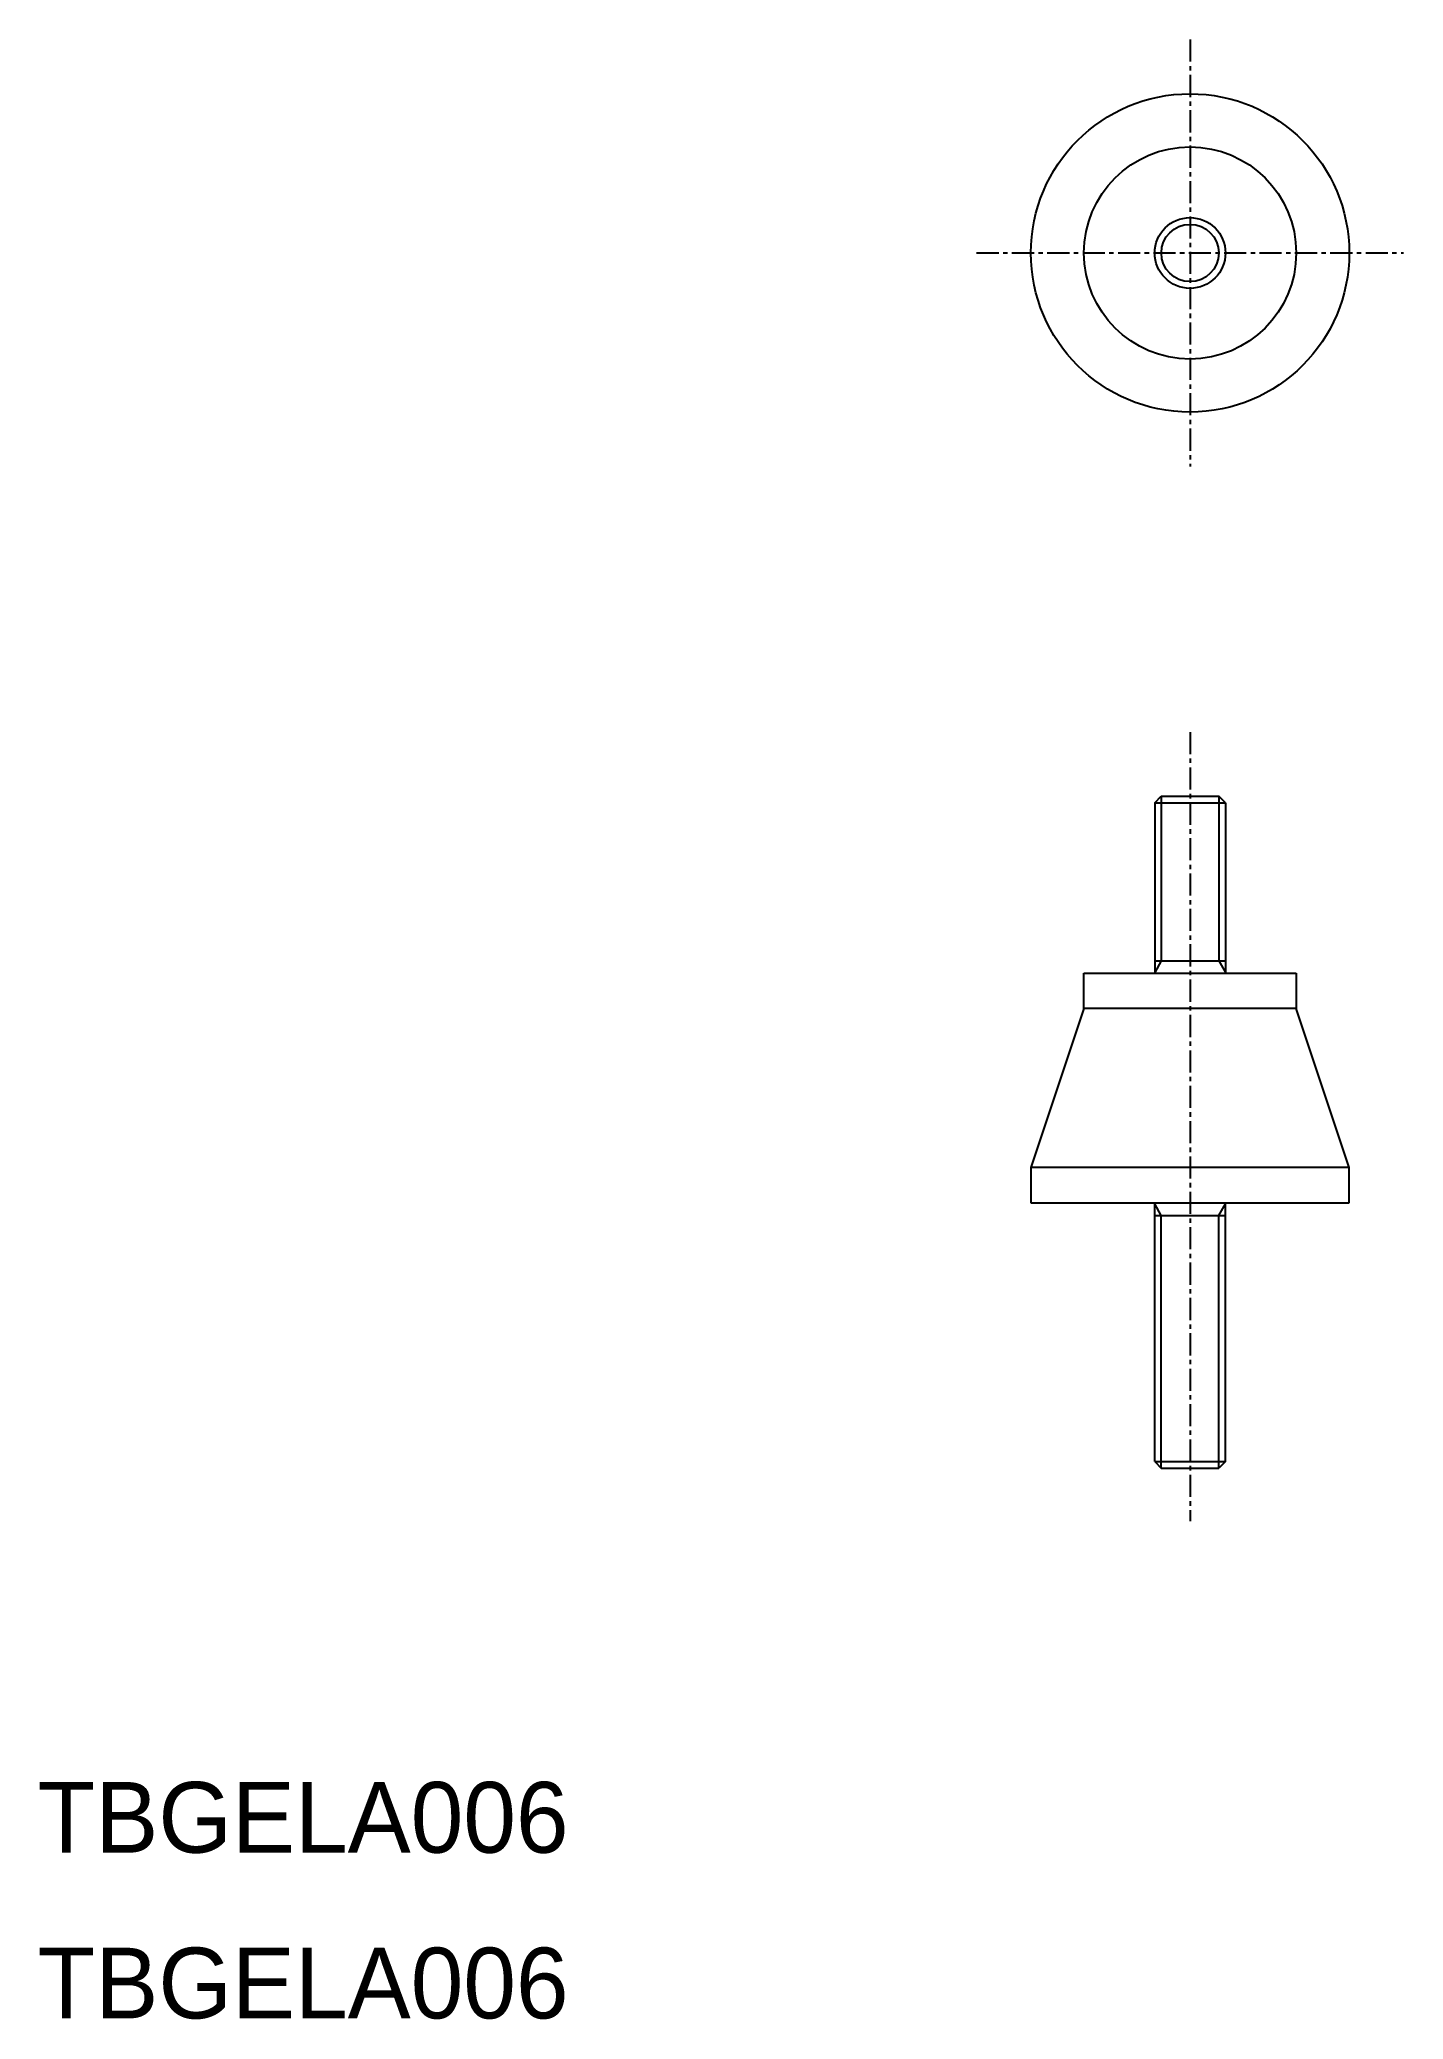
# Model space of a CAD drawing. Extents: x 10 to 87, y 10 to 122.
import ezdxf

# ---------------------------------------------------------------- set-up
doc = ezdxf.new("R2010")
doc.units = 0
doc.linetypes.add('CENTER', pattern=[2, 1.25, -0.25, 0.25, -0.25])
doc.layers.get('0').update_dxf_attribs({"linetype": 'CONTINUOUS'})
doc.layers.add('CENTER', color=1, linetype='CENTER')

msp = doc.modelspace()

# ---------------------------------------------------------------- linework, layer by layer
at = {"color": 7, "linetype": 'CONTINUOUS'}
for p, q in [((73.17, 78.73), (73.54, 79.11)), ((73.17, 78.73), (73.17, 69.11)), ((73.17, 78.73), (77.17, 78.73)), ((73.54, 79.11), (76.79, 79.11)), ((77.17, 78.73), (76.79, 79.11)), ((77.17, 78.73), (77.17, 69.11)), ((73.17, 69.81), (77.17, 69.81)), ((69.17, 69.11), (81.17, 69.11)), ((69.17, 67.11), (69.17, 69.11)), ((81.17, 69.11), (81.17, 67.11)), ((69.17, 67.11), (66.17, 58.11)), ((81.17, 67.11), (69.17, 67.11)), ((84.17, 58.11), (81.17, 67.11)), ((84.17, 58.11), (66.17, 58.11)), ((66.17, 58.11), (66.17, 56.11)), ((84.17, 56.11), (84.17, 58.11)), ((66.17, 56.11), (84.17, 56.11)), ((73.17, 41.49), (73.17, 56.11)), ((77.17, 41.49), (77.17, 56.11)), ((73.17, 55.41), (77.17, 55.41)), ((73.17, 41.49), (77.17, 41.49)), ((73.17, 41.49), (73.54, 41.11)), ((77.17, 41.49), (76.79, 41.11)), ((73.54, 41.11), (76.79, 41.11))]:
    msp.add_line(p, q, dxfattribs=at)
at = {"color": 3, "linetype": 'CONTINUOUS'}
for p, q in [((73.54, 79.11), (73.54, 69.81)), ((76.79, 79.11), (76.79, 69.81)), ((73.54, 69.81), (73.17, 69.15)), ((76.79, 69.81), (77.17, 69.15)), ((73.54, 55.41), (73.17, 56.06)), ((76.79, 55.41), (77.17, 56.06)), ((73.54, 41.11), (73.54, 55.41)), ((76.79, 41.11), (76.79, 55.41))]:
    msp.add_line(p, q, dxfattribs=at)
at = {"color": 7, "linetype": 'CONTINUOUS'}
for radius in [9, 6, 2]:
    msp.add_circle((75.17, 109.83), radius, dxfattribs=at)
at = {"color": 3, "linetype": 'CONTINUOUS'}
msp.add_circle((75.17, 109.83), 1.62, dxfattribs=at)
at = {"layer": 'CENTER', "color": 1, "linetype": 'CENTER'}
for p, q in [((75.17, 121.9), (75.17, 97.76)), ((63.1, 109.83), (87.23, 109.83)), ((75.17, 82.74), (75.17, 38.12))]:
    msp.add_line(p, q, dxfattribs=at)

# ---------------------------------------------------------------- texts
at = {"color": 7, "linetype": 'CONTINUOUS'}
for p in [(10, 19.37), (10, 10)]:
    msp.add_text('TBGELA006', height=4, dxfattribs=at).set_placement(p)

doc.saveas('drawing.dxf')
